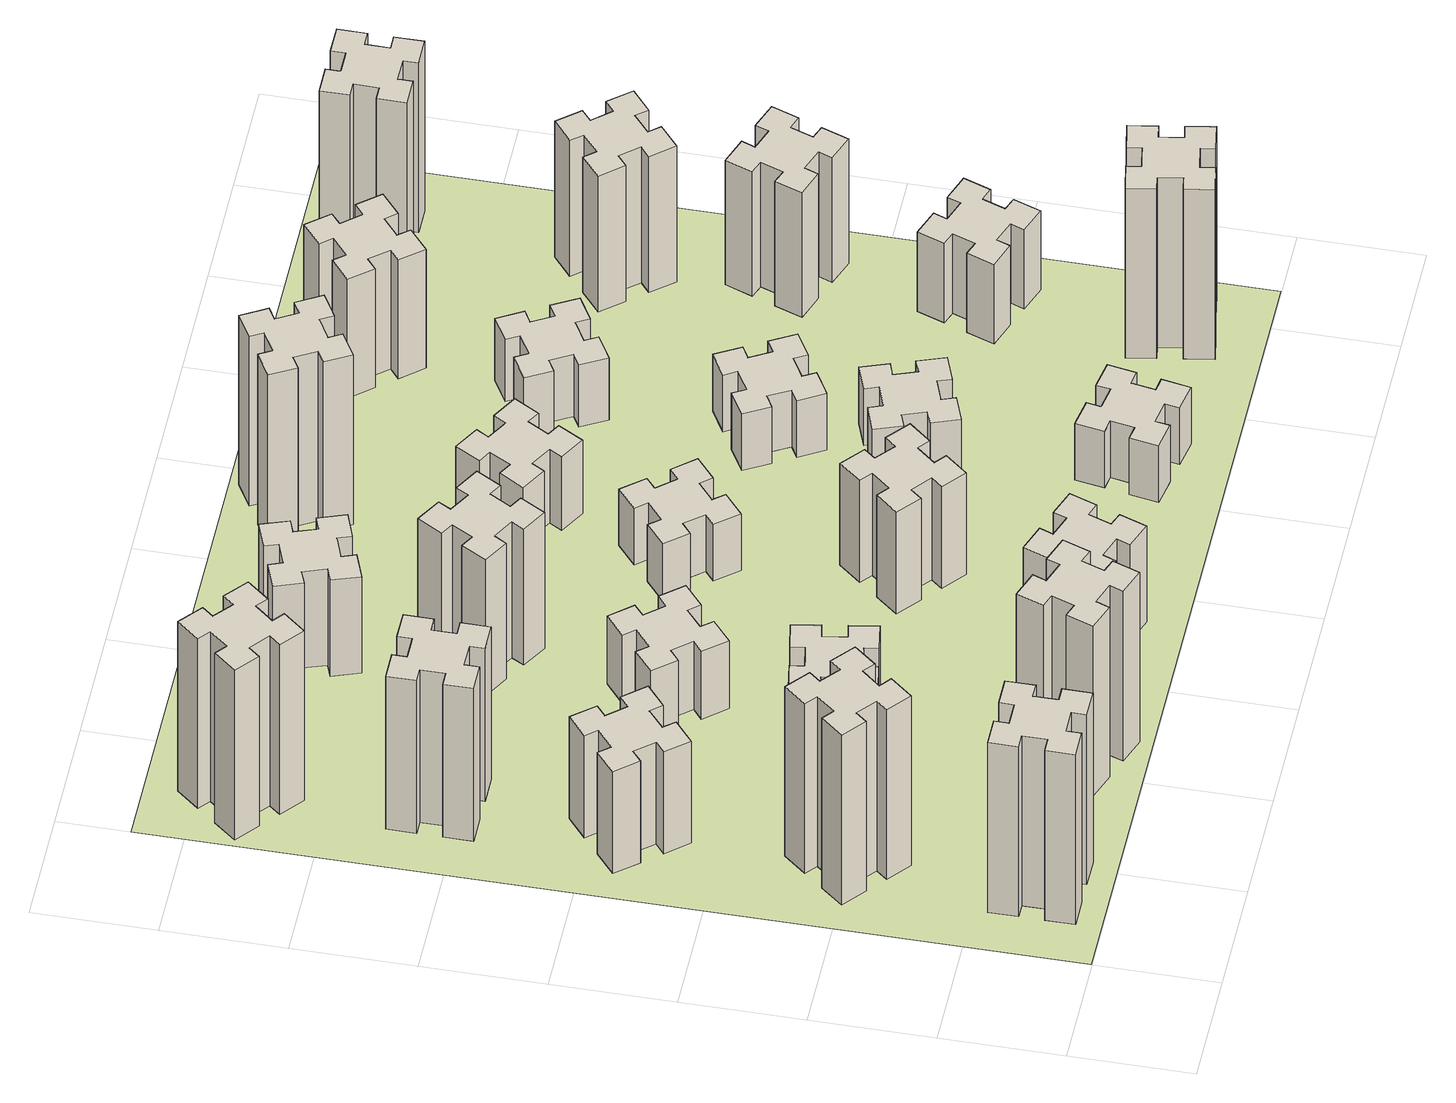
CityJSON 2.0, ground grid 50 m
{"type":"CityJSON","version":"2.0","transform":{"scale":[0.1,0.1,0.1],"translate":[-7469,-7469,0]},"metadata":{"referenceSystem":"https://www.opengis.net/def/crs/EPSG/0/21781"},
"CityObjects":{
"building1":{"type":"Building","attributes":{"class":"1000","function":"1000","usage":"1000","yearOfConstruction":2016,"roofType":"1000","measuredHeight":90,"storeysAboveGround":30,"storeysBelowGround":0},"geometry":[{"type":"Solid","lod":"1","boundaries":[[[[0,1,2,3,4,5,6,7,8,9,10,11,12,13,14,15,16,17,18,19]],[[17,16,20,21]],[[16,15,22,20]],[[15,14,23,22]],[[14,13,24,23]],[[13,12,25,24]],[[12,11,26,25]],[[11,10,27,26]],[[10,9,28,27]],[[9,8,29,28]],[[8,7,30,29]],[[7,6,31,30]],[[6,5,32,31]],[[5,4,33,32]],[[4,3,34,33]],[[3,2,35,34]],[[2,1,36,35]],[[1,0,37,36]],[[0,19,38,37]],[[19,18,39,38]],[[18,17,21,39]],[[24,25,26,27,28,29,30,31,32,33,34,35,36,37,38,39,21,20,22,23]]]]}]},
"building2":{"type":"Building","attributes":{"class":"1000","function":"1000","usage":"1000","yearOfConstruction":2016,"roofType":"1000","measuredHeight":90,"storeysAboveGround":30,"storeysBelowGround":0},"geometry":[{"type":"Solid","lod":"1","boundaries":[[[[40,41,42,43,44,45,46,47,48,49,50,51,52,53,54,55,56,57,58,59]],[[57,56,60,61]],[[56,55,62,60]],[[55,54,63,62]],[[54,53,64,63]],[[53,52,65,64]],[[52,51,66,65]],[[51,50,67,66]],[[50,49,68,67]],[[49,48,69,68]],[[48,47,70,69]],[[47,46,71,70]],[[46,45,72,71]],[[45,44,73,72]],[[44,43,74,73]],[[43,42,75,74]],[[42,41,76,75]],[[41,40,77,76]],[[40,59,78,77]],[[59,58,79,78]],[[58,57,61,79]],[[64,65,66,67,68,69,70,71,72,73,74,75,76,77,78,79,61,60,62,63]]]]}]},
"building3":{"type":"Building","attributes":{"class":"1000","function":"1000","usage":"1000","yearOfConstruction":2016,"roofType":"1000","measuredHeight":54,"storeysAboveGround":30,"storeysBelowGround":0},"geometry":[{"type":"Solid","lod":"1","boundaries":[[[[80,81,82,83,84,85,86,87,88,89,90,91,92,93,94,95,96,97,98,99]],[[97,96,100,101]],[[96,95,102,100]],[[95,94,103,102]],[[94,93,104,103]],[[93,92,105,104]],[[92,91,106,105]],[[91,90,107,106]],[[90,89,108,107]],[[89,88,109,108]],[[88,87,110,109]],[[87,86,111,110]],[[86,85,112,111]],[[85,84,113,112]],[[84,83,114,113]],[[83,82,115,114]],[[82,81,116,115]],[[81,80,117,116]],[[80,99,118,117]],[[99,98,119,118]],[[98,97,101,119]],[[104,105,106,107,108,109,110,111,112,113,114,115,116,117,118,119,101,100,102,103]]]]}]},
"building4":{"type":"Building","attributes":{"class":"1000","function":"1000","usage":"1000","yearOfConstruction":2016,"roofType":"1000","measuredHeight":81,"storeysAboveGround":30,"storeysBelowGround":0},"geometry":[{"type":"Solid","lod":"1","boundaries":[[[[120,121,122,123,124,125,126,127,128,129,130,131,132,133,134,135,136,137,138,139]],[[137,136,140,141]],[[136,135,142,140]],[[135,134,143,142]],[[134,133,144,143]],[[133,132,145,144]],[[132,131,146,145]],[[131,130,147,146]],[[130,129,148,147]],[[129,128,149,148]],[[128,127,150,149]],[[127,126,151,150]],[[126,125,152,151]],[[125,124,153,152]],[[124,123,154,153]],[[123,122,155,154]],[[122,121,156,155]],[[121,120,157,156]],[[120,139,158,157]],[[139,138,159,158]],[[138,137,141,159]],[[144,145,146,147,148,149,150,151,152,153,154,155,156,157,158,159,141,140,142,143]]]]}]},
"building5":{"type":"Building","attributes":{"class":"1000","function":"1000","usage":"1000","yearOfConstruction":2016,"roofType":"1000","measuredHeight":90,"storeysAboveGround":30,"storeysBelowGround":0},"geometry":[{"type":"Solid","lod":"1","boundaries":[[[[160,161,162,163,164,165,166,167,168,169,170,171,172,173,174,175,176,177,178,179]],[[177,176,180,181]],[[176,175,182,180]],[[175,174,183,182]],[[174,173,184,183]],[[173,172,185,184]],[[172,171,186,185]],[[171,170,187,186]],[[170,169,188,187]],[[169,168,189,188]],[[168,167,190,189]],[[167,166,191,190]],[[166,165,192,191]],[[165,164,193,192]],[[164,163,194,193]],[[163,162,195,194]],[[162,161,196,195]],[[161,160,197,196]],[[160,179,198,197]],[[179,178,199,198]],[[178,177,181,199]],[[184,185,186,187,188,189,190,191,192,193,194,195,196,197,198,199,181,180,182,183]]]]}]},
"building6":{"type":"Building","attributes":{"class":"1000","function":"1000","usage":"1000","yearOfConstruction":2016,"roofType":"1000","measuredHeight":90,"storeysAboveGround":30,"storeysBelowGround":0},"geometry":[{"type":"Solid","lod":"1","boundaries":[[[[200,201,202,203,204,205,206,207,208,209,210,211,212,213,214,215,216,217,218,219]],[[217,216,220,221]],[[216,215,222,220]],[[215,214,223,222]],[[214,213,224,223]],[[213,212,225,224]],[[212,211,226,225]],[[211,210,227,226]],[[210,209,228,227]],[[209,208,229,228]],[[208,207,230,229]],[[207,206,231,230]],[[206,205,232,231]],[[205,204,233,232]],[[204,203,234,233]],[[203,202,235,234]],[[202,201,236,235]],[[201,200,237,236]],[[200,219,238,237]],[[219,218,239,238]],[[218,217,221,239]],[[224,225,226,227,228,229,230,231,232,233,234,235,236,237,238,239,221,220,222,223]]]]}]},
"building7":{"type":"Building","attributes":{"class":"1000","function":"1000","usage":"1000","yearOfConstruction":2016,"roofType":"1000","measuredHeight":33,"storeysAboveGround":30,"storeysBelowGround":0},"geometry":[{"type":"Solid","lod":"1","boundaries":[[[[240,241,242,243,244,245,246,247,248,249,250,251,252,253,254,255,256,257,258,259]],[[257,256,260,261]],[[256,255,262,260]],[[255,254,263,262]],[[254,253,264,263]],[[253,252,265,264]],[[252,251,266,265]],[[251,250,267,266]],[[250,249,268,267]],[[249,248,269,268]],[[248,247,270,269]],[[247,246,271,270]],[[246,245,272,271]],[[245,244,273,272]],[[244,243,274,273]],[[243,242,275,274]],[[242,241,276,275]],[[241,240,277,276]],[[240,259,278,277]],[[259,258,279,278]],[[258,257,261,279]],[[264,265,266,267,268,269,270,271,272,273,274,275,276,277,278,279,261,260,262,263]]]]}]},
"building8":{"type":"Building","attributes":{"class":"1000","function":"1000","usage":"1000","yearOfConstruction":2016,"roofType":"1000","measuredHeight":36,"storeysAboveGround":30,"storeysBelowGround":0},"geometry":[{"type":"Solid","lod":"1","boundaries":[[[[280,281,282,283,284,285,286,287,288,289,290,291,292,293,294,295,296,297,298,299]],[[297,296,300,301]],[[296,295,302,300]],[[295,294,303,302]],[[294,293,304,303]],[[293,292,305,304]],[[292,291,306,305]],[[291,290,307,306]],[[290,289,308,307]],[[289,288,309,308]],[[288,287,310,309]],[[287,286,311,310]],[[286,285,312,311]],[[285,284,313,312]],[[284,283,314,313]],[[283,282,315,314]],[[282,281,316,315]],[[281,280,317,316]],[[280,299,318,317]],[[299,298,319,318]],[[298,297,301,319]],[[304,305,306,307,308,309,310,311,312,313,314,315,316,317,318,319,301,300,302,303]]]]}]},
"building9":{"type":"Building","attributes":{"class":"1000","function":"1000","usage":"1000","yearOfConstruction":2016,"roofType":"1000","measuredHeight":51,"storeysAboveGround":30,"storeysBelowGround":0},"geometry":[{"type":"Solid","lod":"1","boundaries":[[[[320,321,322,323,324,325,326,327,328,329,330,331,332,333,334,335,336,337,338,339]],[[337,336,340,341]],[[336,335,342,340]],[[335,334,343,342]],[[334,333,344,343]],[[333,332,345,344]],[[332,331,346,345]],[[331,330,347,346]],[[330,329,348,347]],[[329,328,349,348]],[[328,327,350,349]],[[327,326,351,350]],[[326,325,352,351]],[[325,324,353,352]],[[324,323,354,353]],[[323,322,355,354]],[[322,321,356,355]],[[321,320,357,356]],[[320,339,358,357]],[[339,338,359,358]],[[338,337,341,359]],[[344,345,346,347,348,349,350,351,352,353,354,355,356,357,358,359,341,340,342,343]]]]}]},
"building10":{"type":"Building","attributes":{"class":"1000","function":"1000","usage":"1000","yearOfConstruction":2016,"roofType":"1000","measuredHeight":72,"storeysAboveGround":30,"storeysBelowGround":0},"geometry":[{"type":"Solid","lod":"1","boundaries":[[[[360,361,362,363,364,365,366,367,368,369,370,371,372,373,374,375,376,377,378,379]],[[377,376,380,381]],[[376,375,382,380]],[[375,374,383,382]],[[374,373,384,383]],[[373,372,385,384]],[[372,371,386,385]],[[371,370,387,386]],[[370,369,388,387]],[[369,368,389,388]],[[368,367,390,389]],[[367,366,391,390]],[[366,365,392,391]],[[365,364,393,392]],[[364,363,394,393]],[[363,362,395,394]],[[362,361,396,395]],[[361,360,397,396]],[[360,379,398,397]],[[379,378,399,398]],[[378,377,381,399]],[[384,385,386,387,388,389,390,391,392,393,394,395,396,397,398,399,381,380,382,383]]]]}]},
"building11":{"type":"Building","attributes":{"class":"1000","function":"1000","usage":"1000","yearOfConstruction":2016,"roofType":"1000","measuredHeight":51,"storeysAboveGround":30,"storeysBelowGround":0},"geometry":[{"type":"Solid","lod":"1","boundaries":[[[[400,401,402,403,404,405,406,407,408,409,410,411,412,413,414,415,416,417,418,419]],[[417,416,420,421]],[[416,415,422,420]],[[415,414,423,422]],[[414,413,424,423]],[[413,412,425,424]],[[412,411,426,425]],[[411,410,427,426]],[[410,409,428,427]],[[409,408,429,428]],[[408,407,430,429]],[[407,406,431,430]],[[406,405,432,431]],[[405,404,433,432]],[[404,403,434,433]],[[403,402,435,434]],[[402,401,436,435]],[[401,400,437,436]],[[400,419,438,437]],[[419,418,439,438]],[[418,417,421,439]],[[424,425,426,427,428,429,430,431,432,433,434,435,436,437,438,439,421,420,422,423]]]]}]},
"building12":{"type":"Building","attributes":{"class":"1000","function":"1000","usage":"1000","yearOfConstruction":2016,"roofType":"1000","measuredHeight":54,"storeysAboveGround":30,"storeysBelowGround":0},"geometry":[{"type":"Solid","lod":"1","boundaries":[[[[440,441,442,443,444,445,446,447,448,449,450,451,452,453,454,455,456,457,458,459]],[[457,456,460,461]],[[456,455,462,460]],[[455,454,463,462]],[[454,453,464,463]],[[453,452,465,464]],[[452,451,466,465]],[[451,450,467,466]],[[450,449,468,467]],[[449,448,469,468]],[[448,447,470,469]],[[447,446,471,470]],[[446,445,472,471]],[[445,444,473,472]],[[444,443,474,473]],[[443,442,475,474]],[[442,441,476,475]],[[441,440,477,476]],[[440,459,478,477]],[[459,458,479,478]],[[458,457,461,479]],[[464,465,466,467,468,469,470,471,472,473,474,475,476,477,478,479,461,460,462,463]]]]}]},
"building13":{"type":"Building","attributes":{"class":"1000","function":"1000","usage":"1000","yearOfConstruction":2016,"roofType":"1000","measuredHeight":30,"storeysAboveGround":30,"storeysBelowGround":0},"geometry":[{"type":"Solid","lod":"1","boundaries":[[[[480,481,482,483,484,485,486,487,488,489,490,491,492,493,494,495,496,497,498,499]],[[497,496,500,501]],[[496,495,502,500]],[[495,494,503,502]],[[494,493,504,503]],[[493,492,505,504]],[[492,491,506,505]],[[491,490,507,506]],[[490,489,508,507]],[[489,488,509,508]],[[488,487,510,509]],[[487,486,511,510]],[[486,485,512,511]],[[485,484,513,512]],[[484,483,514,513]],[[483,482,515,514]],[[482,481,516,515]],[[481,480,517,516]],[[480,499,518,517]],[[499,498,519,518]],[[498,497,501,519]],[[504,505,506,507,508,509,510,511,512,513,514,515,516,517,518,519,501,500,502,503]]]]}]},
"building14":{"type":"Building","attributes":{"class":"1000","function":"1000","usage":"1000","yearOfConstruction":2016,"roofType":"1000","measuredHeight":39,"storeysAboveGround":30,"storeysBelowGround":0},"geometry":[{"type":"Solid","lod":"1","boundaries":[[[[520,521,522,523,524,525,526,527,528,529,530,531,532,533,534,535,536,537,538,539]],[[537,536,540,541]],[[536,535,542,540]],[[535,534,543,542]],[[534,533,544,543]],[[533,532,545,544]],[[532,531,546,545]],[[531,530,547,546]],[[530,529,548,547]],[[529,528,549,548]],[[528,527,550,549]],[[527,526,551,550]],[[526,525,552,551]],[[525,524,553,552]],[[524,523,554,553]],[[523,522,555,554]],[[522,521,556,555]],[[521,520,557,556]],[[520,539,558,557]],[[539,538,559,558]],[[538,537,541,559]],[[544,545,546,547,548,549,550,551,552,553,554,555,556,557,558,559,541,540,542,543]]]]}]},
"building15":{"type":"Building","attributes":{"class":"1000","function":"1000","usage":"1000","yearOfConstruction":2016,"roofType":"1000","measuredHeight":30,"storeysAboveGround":30,"storeysBelowGround":0},"geometry":[{"type":"Solid","lod":"1","boundaries":[[[[560,561,562,563,564,565,566,567,568,569,570,571,572,573,574,575,576,577,578,579]],[[577,576,580,581]],[[576,575,582,580]],[[575,574,583,582]],[[574,573,584,583]],[[573,572,585,584]],[[572,571,586,585]],[[571,570,587,586]],[[570,569,588,587]],[[569,568,589,588]],[[568,567,590,589]],[[567,566,591,590]],[[566,565,592,591]],[[565,564,593,592]],[[564,563,594,593]],[[563,562,595,594]],[[562,561,596,595]],[[561,560,597,596]],[[560,579,598,597]],[[579,578,599,598]],[[578,577,581,599]],[[584,585,586,587,588,589,590,591,592,593,594,595,596,597,598,599,581,580,582,583]]]]}]},
"building16":{"type":"Building","attributes":{"class":"1000","function":"1000","usage":"1000","yearOfConstruction":2016,"roofType":"1000","measuredHeight":90,"storeysAboveGround":30,"storeysBelowGround":0},"geometry":[{"type":"Solid","lod":"1","boundaries":[[[[600,601,602,603,604,605,606,607,608,609,610,611,612,613,614,615,616,617,618,619]],[[617,616,620,621]],[[616,615,622,620]],[[615,614,623,622]],[[614,613,624,623]],[[613,612,625,624]],[[612,611,626,625]],[[611,610,627,626]],[[610,609,628,627]],[[609,608,629,628]],[[608,607,630,629]],[[607,606,631,630]],[[606,605,632,631]],[[605,604,633,632]],[[604,603,634,633]],[[603,602,635,634]],[[602,601,636,635]],[[601,600,637,636]],[[600,619,638,637]],[[619,618,639,638]],[[618,617,621,639]],[[624,625,626,627,628,629,630,631,632,633,634,635,636,637,638,639,621,620,622,623]]]]}]},
"building17":{"type":"Building","attributes":{"class":"1000","function":"1000","usage":"1000","yearOfConstruction":2016,"roofType":"1000","measuredHeight":30,"storeysAboveGround":30,"storeysBelowGround":0},"geometry":[{"type":"Solid","lod":"1","boundaries":[[[[640,641,642,643,644,645,646,647,648,649,650,651,652,653,654,655,656,657,658,659]],[[657,656,660,661]],[[656,655,662,660]],[[655,654,663,662]],[[654,653,664,663]],[[653,652,665,664]],[[652,651,666,665]],[[651,650,667,666]],[[650,649,668,667]],[[649,648,669,668]],[[648,647,670,669]],[[647,646,671,670]],[[646,645,672,671]],[[645,644,673,672]],[[644,643,674,673]],[[643,642,675,674]],[[642,641,676,675]],[[641,640,677,676]],[[640,659,678,677]],[[659,658,679,678]],[[658,657,661,679]],[[664,665,666,667,668,669,670,671,672,673,674,675,676,677,678,679,661,660,662,663]]]]}]},
"building18":{"type":"Building","attributes":{"class":"1000","function":"1000","usage":"1000","yearOfConstruction":2016,"roofType":"1000","measuredHeight":30,"storeysAboveGround":30,"storeysBelowGround":0},"geometry":[{"type":"Solid","lod":"1","boundaries":[[[[680,681,682,683,684,685,686,687,688,689,690,691,692,693,694,695,696,697,698,699]],[[697,696,700,701]],[[696,695,702,700]],[[695,694,703,702]],[[694,693,704,703]],[[693,692,705,704]],[[692,691,706,705]],[[691,690,707,706]],[[690,689,708,707]],[[689,688,709,708]],[[688,687,710,709]],[[687,686,711,710]],[[686,685,712,711]],[[685,684,713,712]],[[684,683,714,713]],[[683,682,715,714]],[[682,681,716,715]],[[681,680,717,716]],[[680,699,718,717]],[[699,698,719,718]],[[698,697,701,719]],[[704,705,706,707,708,709,710,711,712,713,714,715,716,717,718,719,701,700,702,703]]]]}]},
"building19":{"type":"Building","attributes":{"class":"1000","function":"1000","usage":"1000","yearOfConstruction":2016,"roofType":"1000","measuredHeight":33,"storeysAboveGround":30,"storeysBelowGround":0},"geometry":[{"type":"Solid","lod":"1","boundaries":[[[[720,721,722,723,724,725,726,727,728,729,730,731,732,733,734,735,736,737,738,739]],[[737,736,740,741]],[[736,735,742,740]],[[735,734,743,742]],[[734,733,744,743]],[[733,732,745,744]],[[732,731,746,745]],[[731,730,747,746]],[[730,729,748,747]],[[729,728,749,748]],[[728,727,750,749]],[[727,726,751,750]],[[726,725,752,751]],[[725,724,753,752]],[[724,723,754,753]],[[723,722,755,754]],[[722,721,756,755]],[[721,720,757,756]],[[720,739,758,757]],[[739,738,759,758]],[[738,737,741,759]],[[744,745,746,747,748,749,750,751,752,753,754,755,756,757,758,759,741,740,742,743]]]]}]},
"building20":{"type":"Building","attributes":{"class":"1000","function":"1000","usage":"1000","yearOfConstruction":2016,"roofType":"1000","measuredHeight":90,"storeysAboveGround":30,"storeysBelowGround":0},"geometry":[{"type":"Solid","lod":"1","boundaries":[[[[760,761,762,763,764,765,766,767,768,769,770,771,772,773,774,775,776,777,778,779]],[[777,776,780,781]],[[776,775,782,780]],[[775,774,783,782]],[[774,773,784,783]],[[773,772,785,784]],[[772,771,786,785]],[[771,770,787,786]],[[770,769,788,787]],[[769,768,789,788]],[[768,767,790,789]],[[767,766,791,790]],[[766,765,792,791]],[[765,764,793,792]],[[764,763,794,793]],[[763,762,795,794]],[[762,761,796,795]],[[761,760,797,796]],[[760,779,798,797]],[[779,778,799,798]],[[778,777,781,799]],[[784,785,786,787,788,789,790,791,792,793,794,795,796,797,798,799,781,780,782,783]]]]}]},
"building21":{"type":"Building","attributes":{"class":"1000","function":"1000","usage":"1000","yearOfConstruction":2016,"roofType":"1000","measuredHeight":63,"storeysAboveGround":30,"storeysBelowGround":0},"geometry":[{"type":"Solid","lod":"1","boundaries":[[[[800,801,802,803,804,805,806,807,808,809,810,811,812,813,814,815,816,817,818,819]],[[817,816,820,821]],[[816,815,822,820]],[[815,814,823,822]],[[814,813,824,823]],[[813,812,825,824]],[[812,811,826,825]],[[811,810,827,826]],[[810,809,828,827]],[[809,808,829,828]],[[808,807,830,829]],[[807,806,831,830]],[[806,805,832,831]],[[805,804,833,832]],[[804,803,834,833]],[[803,802,835,834]],[[802,801,836,835]],[[801,800,837,836]],[[800,819,838,837]],[[819,818,839,838]],[[818,817,821,839]],[[824,825,826,827,828,829,830,831,832,833,834,835,836,837,838,839,821,820,822,823]]]]}]},
"building22":{"type":"Building","attributes":{"class":"1000","function":"1000","usage":"1000","yearOfConstruction":2016,"roofType":"1000","measuredHeight":42,"storeysAboveGround":30,"storeysBelowGround":0},"geometry":[{"type":"Solid","lod":"1","boundaries":[[[[840,841,842,843,844,845,846,847,848,849,850,851,852,853,854,855,856,857,858,859]],[[857,856,860,861]],[[856,855,862,860]],[[855,854,863,862]],[[854,853,864,863]],[[853,852,865,864]],[[852,851,866,865]],[[851,850,867,866]],[[850,849,868,867]],[[849,848,869,868]],[[848,847,870,869]],[[847,846,871,870]],[[846,845,872,871]],[[845,844,873,872]],[[844,843,874,873]],[[843,842,875,874]],[[842,841,876,875]],[[841,840,877,876]],[[840,859,878,877]],[[859,858,879,878]],[[858,857,861,879]],[[864,865,866,867,868,869,870,871,872,873,874,875,876,877,878,879,861,860,862,863]]]]}]},
"building23":{"type":"Building","attributes":{"class":"1000","function":"1000","usage":"1000","yearOfConstruction":2016,"roofType":"1000","measuredHeight":66,"storeysAboveGround":30,"storeysBelowGround":0},"geometry":[{"type":"Solid","lod":"1","boundaries":[[[[880,881,882,883,884,885,886,887,888,889,890,891,892,893,894,895,896,897,898,899]],[[897,896,900,901]],[[896,895,902,900]],[[895,894,903,902]],[[894,893,904,903]],[[893,892,905,904]],[[892,891,906,905]],[[891,890,907,906]],[[890,889,908,907]],[[889,888,909,908]],[[888,887,910,909]],[[887,886,911,910]],[[886,885,912,911]],[[885,884,913,912]],[[884,883,914,913]],[[883,882,915,914]],[[882,881,916,915]],[[881,880,917,916]],[[880,899,918,917]],[[899,898,919,918]],[[898,897,901,919]],[[904,905,906,907,908,909,910,911,912,913,914,915,916,917,918,919,901,900,902,903]]]]}]},
"building24":{"type":"Building","attributes":{"class":"1000","function":"1000","usage":"1000","yearOfConstruction":2016,"roofType":"1000","measuredHeight":72,"storeysAboveGround":30,"storeysBelowGround":0},"geometry":[{"type":"Solid","lod":"1","boundaries":[[[[920,921,922,923,924,925,926,927,928,929,930,931,932,933,934,935,936,937,938,939]],[[937,936,940,941]],[[936,935,942,940]],[[935,934,943,942]],[[934,933,944,943]],[[933,932,945,944]],[[932,931,946,945]],[[931,930,947,946]],[[930,929,948,947]],[[929,928,949,948]],[[928,927,950,949]],[[927,926,951,950]],[[926,925,952,951]],[[925,924,953,952]],[[924,923,954,953]],[[923,922,955,954]],[[922,921,956,955]],[[921,920,957,956]],[[920,939,958,957]],[[939,938,959,958]],[[938,937,941,959]],[[944,945,946,947,948,949,950,951,952,953,954,955,956,957,958,959,941,940,942,943]]]]}]},
"building25":{"type":"Building","attributes":{"class":"1000","function":"1000","usage":"1000","yearOfConstruction":2016,"roofType":"1000","measuredHeight":90,"storeysAboveGround":30,"storeysBelowGround":0},"geometry":[{"type":"Solid","lod":"1","boundaries":[[[[960,961,962,963,964,965,966,967,968,969,970,971,972,973,974,975,976,977,978,979]],[[977,976,980,981]],[[976,975,982,980]],[[975,974,983,982]],[[974,973,984,983]],[[973,972,985,984]],[[972,971,986,985]],[[971,970,987,986]],[[970,969,988,987]],[[969,968,989,988]],[[968,967,990,989]],[[967,966,991,990]],[[966,965,992,991]],[[965,964,993,992]],[[964,963,994,993]],[[963,962,995,994]],[[962,961,996,995]],[[961,960,997,996]],[[960,979,998,997]],[[979,978,999,998]],[[978,977,981,999]],[[984,985,986,987,988,989,990,991,992,993,994,995,996,997,998,999,981,980,982,983]]]]}]},
"landuse1":{"type":"LandUse","attributes":{"name":"plot1","function":"1010"},"geometry":[{"type":"MultiSurface","lod":"1","boundaries":[[[1000,1001,1002,1003]]]}]}
},
"vertices":[
[265,325,0],[265,225,0],[205,225,0],[205,105,0],[325,105,0],[325,165,0],[425,165,0],[425,105,0],[545,105,0],[545,225,0],[485,225,0],[485,325,0],[545,325,0],[545,445,0],[425,445,0],[425,385,0],[325,385,0],[325,445,0],[205,445,0],[205,325,0],[325,385,900],[325,445,900],[425,385,900],[425,445,900],[545,445,900],[545,325,900],[485,325,900],[485,225,900],[545,225,900],[545,105,900],[425,105,900],[425,165,900],[325,165,900],[325,105,900],[205,105,900],[205,225,900],[265,225,900],[265,325,900],[205,325,900],[205,445,900],
[484,1067,0],[408,1132,0],[446,1178,0],[354,1255,0],[277,1163,0],[323,1124,0],[259,1048,0],[213,1086,0],[136,994,0],[228,917,0],[266,963,0],[343,899,0],[304,853,0],[396,776,0],[473,868,0],[427,906,0],[492,983,0],[538,944,0],[615,1036,0],[523,1113,0],[492,983,900],[538,944,900],[427,906,900],[473,868,900],[396,776,900],[304,853,900],[343,899,900],[266,963,900],[228,917,900],[136,994,900],[213,1086,900],[259,1048,900],[323,1124,900],[277,1163,900],[354,1255,900],[446,1178,900],[408,1132,900],[484,1067,900],[523,1113,900],[615,1036,900],
[492,1888,0],[427,1964,0],[473,2003,0],[396,2095,0],[304,2018,0],[343,1972,0],[266,1907,0],[228,1953,0],[136,1876,0],[213,1784,0],[259,1823,0],[323,1746,0],[277,1708,0],[354,1616,0],[446,1693,0],[408,1739,0],[484,1803,0],[523,1757,0],[615,1834,0],[538,1926,0],[484,1803,540],[523,1757,540],[408,1739,540],[446,1693,540],[354,1616,540],[277,1708,540],[323,1746,540],[259,1823,540],[213,1784,540],[136,1876,540],[228,1953,540],[266,1907,540],[343,1972,540],[304,2018,540],[396,2095,540],[473,2003,540],[427,1964,540],[492,1888,540],[538,1926,540],[615,1834,540],
[485,2545,0],[485,2645,0],[545,2645,0],[545,2765,0],[425,2765,0],[425,2705,0],[325,2705,0],[325,2765,0],[205,2765,0],[205,2645,0],[265,2645,0],[265,2545,0],[205,2545,0],[205,2425,0],[325,2425,0],[325,2485,0],[425,2485,0],[425,2425,0],[545,2425,0],[545,2545,0],[425,2485,810],[425,2425,810],[325,2485,810],[325,2425,810],[205,2425,810],[205,2545,810],[265,2545,810],[265,2645,810],[205,2645,810],[205,2765,810],[325,2765,810],[325,2705,810],[425,2705,810],[425,2765,810],[545,2765,810],[545,2645,810],[485,2645,810],[485,2545,810],[545,2545,810],[545,2425,810],
[1029,360,0],[995,266,0],[939,287,0],[897,174,0],[1010,133,0],[1031,189,0],[1125,155,0],[1104,99,0],[1217,57,0],[1258,170,0],[1202,191,0],[1236,285,0],[1292,264,0],[1333,377,0],[1220,418,0],[1200,362,0],[1106,396,0],[1127,452,0],[1014,493,0],[973,380,0],[1106,396,900],[1127,452,900],[1200,362,900],[1220,418,900],[1333,377,900],[1292,264,900],[1236,285,900],[1202,191,900],[1258,170,900],[1217,57,900],[1104,99,900],[1125,155,900],[1031,189,900],[1010,133,900],[897,174,900],[939,287,900],[995,266,900],[1029,360,900],[973,380,900],[1014,493,900],
[384,3387,0],[308,3452,0],[346,3498,0],[254,3575,0],[177,3483,0],[223,3444,0],[159,3368,0],[113,3406,0],[36,3314,0],[128,3237,0],[166,3283,0],[243,3219,0],[204,3173,0],[296,3096,0],[373,3188,0],[327,3226,0],[392,3303,0],[438,3264,0],[515,3356,0],[423,3433,0],[392,3303,900],[438,3264,900],[327,3226,900],[373,3188,900],[296,3096,900],[204,3173,900],[243,3219,900],[166,3283,900],[128,3237,900],[36,3314,900],[113,3406,900],[159,3368,900],[223,3444,900],[177,3483,900],[254,3575,900],[346,3498,900],[308,3452,900],[384,3387,900],[423,3433,900],[515,3356,900],
[1145,1332,0],[1047,1315,0],[1037,1374,0],[918,1353,0],[939,1235,0],[998,1245,0],[1016,1147,0],[957,1137,0],[977,1018,0],[1096,1039,0],[1085,1098,0],[1184,1116,0],[1194,1057,0],[1312,1077,0],[1291,1196,0],[1232,1185,0],[1215,1284,0],[1274,1294,0],[1253,1412,0],[1135,1391,0],[1215,1284,330],[1274,1294,330],[1232,1185,330],[1291,1196,330],[1312,1077,330],[1194,1057,330],[1184,1116,330],[1085,1098,330],[1096,1039,330],[977,1018,330],[957,1137,330],[1016,1147,330],[998,1245,330],[939,1235,330],[918,1353,330],[1037,1374,330],[1047,1315,330],[1145,1332,330],[1135,1391,330],[1253,1412,330],
[1083,1972,0],[1006,1907,0],[968,1953,0],[876,1876,0],[953,1784,0],[999,1823,0],[1063,1746,0],[1017,1708,0],[1094,1616,0],[1186,1693,0],[1148,1739,0],[1224,1803,0],[1263,1757,0],[1355,1834,0],[1278,1926,0],[1232,1888,0],[1167,1964,0],[1213,2003,0],[1136,2095,0],[1044,2018,0],[1167,1964,360],[1213,2003,360],[1232,1888,360],[1278,1926,360],[1355,1834,360],[1263,1757,360],[1224,1803,360],[1148,1739,360],[1186,1693,360],[1094,1616,360],[1017,1708,360],[1063,1746,360],[999,1823,360],[953,1784,360],[876,1876,360],[968,1953,360],[1006,1907,360],[1083,1972,360],[1044,2018,360],[1136,2095,360],
[1669,460,0],[1635,366,0],[1579,387,0],[1537,274,0],[1650,233,0],[1671,289,0],[1765,255,0],[1744,199,0],[1857,157,0],[1898,270,0],[1842,291,0],[1876,385,0],[1932,364,0],[1973,477,0],[1860,518,0],[1840,462,0],[1746,496,0],[1767,552,0],[1654,593,0],[1613,480,0],[1746,496,510],[1767,552,510],[1840,462,510],[1860,518,510],[1973,477,510],[1932,364,510],[1876,385,510],[1842,291,510],[1898,270,510],[1857,157,510],[1744,199,510],[1765,255,510],[1671,289,510],[1650,233,510],[1537,274,510],[1579,387,510],[1635,366,510],[1669,460,510],[1613,480,510],[1654,593,510],
[1314,2666,0],[1227,2716,0],[1257,2768,0],[1153,2828,0],[1093,2724,0],[1145,2694,0],[1095,2607,0],[1043,2637,0],[983,2533,0],[1087,2473,0],[1117,2525,0],[1204,2475,0],[1174,2423,0],[1278,2363,0],[1338,2467,0],[1286,2497,0],[1336,2584,0],[1388,2554,0],[1448,2658,0],[1344,2718,0],[1336,2584,720],[1388,2554,720],[1286,2497,720],[1338,2467,720],[1278,2363,720],[1174,2423,720],[1204,2475,720],[1117,2525,720],[1087,2473,720],[983,2533,720],[1043,2637,720],[1095,2607,720],[1145,2694,720],[1093,2724,720],[1153,2828,720],[1257,2768,720],[1227,2716,720],[1314,2666,720],[1344,2718,720],[1448,2658,720],
[1125,3356,0],[1031,3322,0],[1010,3378,0],[897,3337,0],[939,3224,0],[995,3245,0],[1029,3151,0],[973,3130,0],[1014,3017,0],[1127,3059,0],[1106,3115,0],[1200,3149,0],[1220,3093,0],[1333,3134,0],[1292,3247,0],[1236,3226,0],[1202,3320,0],[1258,3340,0],[1217,3453,0],[1104,3412,0],[1202,3320,510],[1258,3340,510],[1236,3226,510],[1292,3247,510],[1333,3134,510],[1220,3093,510],[1200,3149,510],[1106,3115,510],[1127,3059,510],[1014,3017,510],[973,3130,510],[1029,3151,510],[995,3245,510],[939,3224,510],[897,3337,510],[1010,3378,510],[1031,3322,510],[1125,3356,510],[1104,3412,510],[1217,3453,510],
[1846,1063,0],[1923,999,0],[1884,953,0],[1976,876,0],[2053,968,0],[2007,1006,0],[2072,1083,0],[2118,1044,0],[2195,1136,0],[2103,1213,0],[2064,1167,0],[1988,1232,0],[2026,1278,0],[1934,1355,0],[1857,1263,0],[1903,1224,0],[1839,1148,0],[1793,1186,0],[1716,1094,0],[1808,1017,0],[1839,1148,540],[1793,1186,540],[1903,1224,540],[1857,1263,540],[1934,1355,540],[2026,1278,540],[1988,1232,540],[2064,1167,540],[2103,1213,540],[2195,1136,540],[2118,1044,540],[2072,1083,540],[2007,1006,540],[2053,968,540],[1976,876,540],[1884,953,540],[1923,999,540],[1846,1063,540],[1808,1017,540],[1716,1094,540],
[1972,1988,0],[1907,2064,0],[1953,2103,0],[1876,2195,0],[1784,2118,0],[1823,2072,0],[1746,2007,0],[1708,2053,0],[1616,1976,0],[1693,1884,0],[1739,1923,0],[1803,1846,0],[1757,1808,0],[1834,1716,0],[1926,1793,0],[1888,1839,0],[1964,1903,0],[2003,1857,0],[2095,1934,0],[2018,2026,0],[1964,1903,300],[2003,1857,300],[1888,1839,300],[1926,1793,300],[1834,1716,300],[1757,1808,300],[1803,1846,300],[1739,1923,300],[1693,1884,300],[1616,1976,300],[1708,2053,300],[1746,2007,300],[1823,2072,300],[1784,2118,300],[1876,2195,300],[1953,2103,300],[1907,2064,300],[1972,1988,300],[2018,2026,300],[2095,1934,300],
[2026,2497,0],[2076,2584,0],[2128,2554,0],[2188,2658,0],[2084,2718,0],[2054,2666,0],[1967,2716,0],[1997,2768,0],[1893,2828,0],[1833,2724,0],[1885,2694,0],[1835,2607,0],[1783,2637,0],[1723,2533,0],[1827,2473,0],[1857,2525,0],[1944,2475,0],[1914,2423,0],[2018,2363,0],[2078,2467,0],[1944,2475,390],[1914,2423,390],[1857,2525,390],[1827,2473,390],[1723,2533,390],[1783,2637,390],[1835,2607,390],[1885,2694,390],[1833,2724,390],[1893,2828,390],[1997,2768,390],[1967,2716,390],[2054,2666,390],[2084,2718,390],[2188,2658,390],[2128,2554,390],[2076,2584,390],[2026,2497,390],[2078,2467,390],[2018,2363,390],
[2596,444,0],[2578,345,0],[2519,356,0],[2498,237,0],[2617,217,0],[2627,276,0],[2725,258,0],[2715,199,0],[2833,178,0],[2854,297,0],[2795,307,0],[2812,405,0],[2871,395,0],[2892,513,0],[2774,534,0],[2764,475,0],[2665,492,0],[2676,551,0],[2557,572,0],[2537,454,0],[2665,492,300],[2676,551,300],[2764,475,300],[2774,534,300],[2892,513,300],[2871,395,300],[2812,405,300],[2795,307,300],[2854,297,300],[2833,178,300],[2715,199,300],[2725,258,300],[2627,276,300],[2617,217,300],[2498,237,300],[2519,356,300],[2578,345,300],[2596,444,300],[2537,454,300],[2557,572,300],
[1844,3556,0],[1757,3506,0],[1727,3558,0],[1623,3498,0],[1683,3394,0],[1735,3424,0],[1785,3337,0],[1733,3307,0],[1793,3203,0],[1897,3263,0],[1867,3315,0],[1954,3365,0],[1984,3313,0],[2088,3373,0],[2028,3477,0],[1976,3447,0],[1926,3534,0],[1978,3564,0],[1918,3668,0],[1814,3608,0],[1926,3534,900],[1978,3564,900],[1976,3447,900],[2028,3477,900],[2088,3373,900],[1984,3313,900],[1954,3365,900],[1867,3315,900],[1897,3263,900],[1793,3203,900],[1733,3307,900],[1785,3337,900],[1735,3424,900],[1683,3394,900],[1623,3498,900],[1727,3558,900],[1757,3506,900],[1844,3556,900],[1814,3608,900],[1918,3668,900],
[2586,1095,0],[2680,1129,0],[2700,1073,0],[2813,1114,0],[2772,1227,0],[2716,1206,0],[2682,1300,0],[2738,1320,0],[2697,1433,0],[2584,1392,0],[2605,1336,0],[2511,1302,0],[2490,1358,0],[2377,1317,0],[2419,1204,0],[2475,1225,0],[2509,1131,0],[2453,1110,0],[2494,997,0],[2607,1039,0],[2509,1131,300],[2453,1110,300],[2475,1225,300],[2419,1204,300],[2377,1317,300],[2490,1358,300],[2511,1302,300],[2605,1336,300],[2584,1392,300],[2697,1433,300],[2738,1320,300],[2682,1300,300],[2716,1206,300],[2772,1227,300],[2813,1114,300],[2700,1073,300],[2680,1129,300],[2586,1095,300],[2607,1039,300],[2494,997,300],
[2475,1744,0],[2525,1657,0],[2473,1627,0],[2533,1523,0],[2637,1583,0],[2607,1635,0],[2694,1685,0],[2724,1633,0],[2828,1693,0],[2768,1797,0],[2716,1767,0],[2666,1854,0],[2718,1884,0],[2658,1988,0],[2554,1928,0],[2584,1876,0],[2497,1826,0],[2467,1878,0],[2363,1818,0],[2423,1714,0],[2497,1826,300],[2467,1878,300],[2584,1876,300],[2554,1928,300],[2658,1988,300],[2718,1884,300],[2666,1854,300],[2716,1767,300],[2768,1797,300],[2828,1693,300],[2724,1633,300],[2694,1685,300],[2607,1635,300],[2637,1583,300],[2533,1523,300],[2473,1627,300],[2525,1657,300],[2475,1744,300],[2423,1714,300],[2363,1818,300],
[2475,2584,0],[2525,2497,0],[2473,2467,0],[2533,2363,0],[2637,2423,0],[2607,2475,0],[2694,2525,0],[2724,2473,0],[2828,2533,0],[2768,2637,0],[2716,2607,0],[2666,2694,0],[2718,2724,0],[2658,2828,0],[2554,2768,0],[2584,2716,0],[2497,2666,0],[2467,2718,0],[2363,2658,0],[2423,2554,0],[2497,2666,330],[2467,2718,330],[2584,2716,330],[2554,2768,330],[2658,2828,330],[2718,2724,330],[2666,2694,330],[2716,2607,330],[2768,2637,330],[2828,2533,330],[2724,2473,330],[2694,2525,330],[2607,2475,330],[2637,2423,330],[2533,2363,330],[2473,2467,330],[2525,2497,330],[2475,2584,330],[2423,2554,330],[2363,2658,330],
[3465,492,0],[3367,475,0],[3357,534,0],[3238,513,0],[3259,395,0],[3318,405,0],[3336,307,0],[3277,297,0],[3297,178,0],[3416,199,0],[3405,258,0],[3504,276,0],[3514,217,0],[3632,237,0],[3611,356,0],[3552,345,0],[3535,444,0],[3594,454,0],[3573,572,0],[3455,551,0],[3535,444,900],[3594,454,900],[3552,345,900],[3611,356,900],[3632,237,900],[3514,217,900],[3504,276,900],[3405,258,900],[3416,199,900],[3297,178,900],[3277,297,900],[3336,307,900],[3318,405,900],[3259,395,900],[3238,513,900],[3357,534,900],[3367,475,900],[3465,492,900],[3455,551,900],[3573,572,900],
[2812,3368,0],[2747,3444,0],[2793,3483,0],[2716,3575,0],[2624,3498,0],[2663,3452,0],[2586,3387,0],[2548,3433,0],[2456,3356,0],[2533,3264,0],[2579,3303,0],[2643,3226,0],[2597,3188,0],[2674,3096,0],[2766,3173,0],[2728,3219,0],[2804,3283,0],[2843,3237,0],[2935,3314,0],[2858,3406,0],[2804,3283,630],[2843,3237,630],[2728,3219,630],[2766,3173,630],[2674,3096,630],[2597,3188,630],[2643,3226,630],[2579,3303,630],[2533,3264,630],[2456,3356,630],[2548,3433,630],[2586,3387,630],[2663,3452,630],[2624,3498,630],[2716,3575,630],[2793,3483,630],[2747,3444,630],[2812,3368,630],[2858,3406,630],[2935,3314,630],
[3351,1029,0],[3445,995,0],[3424,939,0],[3537,897,0],[3578,1010,0],[3522,1031,0],[3556,1125,0],[3612,1104,0],[3653,1217,0],[3540,1258,0],[3520,1202,0],[3426,1236,0],[3447,1292,0],[3334,1333,0],[3293,1220,0],[3349,1200,0],[3315,1106,0],[3259,1127,0],[3217,1014,0],[3330,973,0],[3315,1106,420],[3259,1127,420],[3349,1200,420],[3293,1220,420],[3334,1333,420],[3447,1292,420],[3426,1236,420],[3520,1202,420],[3540,1258,420],[3653,1217,420],[3612,1104,420],[3556,1125,420],[3522,1031,420],[3578,1010,420],[3537,897,420],[3424,939,420],[3445,995,420],[3351,1029,420],[3330,973,420],[3217,1014,420],
[3520,1942,0],[3426,1976,0],[3447,2032,0],[3334,2073,0],[3293,1960,0],[3349,1940,0],[3315,1846,0],[3259,1867,0],[3217,1754,0],[3330,1713,0],[3351,1769,0],[3445,1735,0],[3424,1679,0],[3537,1637,0],[3578,1750,0],[3522,1771,0],[3556,1865,0],[3612,1844,0],[3653,1957,0],[3540,1998,0],[3556,1865,660],[3612,1844,660],[3522,1771,660],[3578,1750,660],[3537,1637,660],[3424,1679,660],[3445,1735,660],[3351,1769,660],[3330,1713,660],[3217,1754,660],[3259,1867,660],[3315,1846,660],[3349,1940,660],[3293,1960,660],[3334,2073,660],[3447,2032,660],[3426,1976,660],[3520,1942,660],[3540,1998,660],[3653,1957,660],
[3219,2463,0],[3283,2386,0],[3237,2348,0],[3314,2256,0],[3406,2333,0],[3368,2379,0],[3444,2443,0],[3483,2397,0],[3575,2474,0],[3498,2566,0],[3452,2528,0],[3387,2604,0],[3433,2643,0],[3356,2735,0],[3264,2658,0],[3303,2612,0],[3226,2547,0],[3188,2593,0],[3096,2516,0],[3173,2424,0],[3226,2547,720],[3188,2593,720],[3303,2612,720],[3264,2658,720],[3356,2735,720],[3433,2643,720],[3387,2604,720],[3452,2528,720],[3498,2566,720],[3575,2474,720],[3483,2397,720],[3444,2443,720],[3368,2379,720],[3406,2333,720],[3314,2256,720],[3237,2348,720],[3283,2386,720],[3219,2463,720],[3173,2424,720],[3096,2516,720],
[3285,3325,0],[3385,3325,0],[3385,3265,0],[3505,3265,0],[3505,3385,0],[3445,3385,0],[3445,3485,0],[3505,3485,0],[3505,3605,0],[3385,3605,0],[3385,3545,0],[3285,3545,0],[3285,3605,0],[3165,3605,0],[3165,3485,0],[3225,3485,0],[3225,3385,0],[3165,3385,0],[3165,3265,0],[3285,3265,0],[3225,3385,900],[3165,3385,900],[3225,3485,900],[3165,3485,900],[3165,3605,900],[3285,3605,900],[3285,3545,900],[3385,3545,900],[3385,3605,900],[3505,3605,900],[3505,3485,900],[3445,3485,900],[3445,3385,900],[3505,3385,900],[3505,3265,900],[3385,3265,900],[3385,3325,900],[3285,3325,900],[3285,3265,900],[3165,3265,900],
[5,3705,0],[3705,3705,0],[3705,5,0],[5,5,0]
]}
